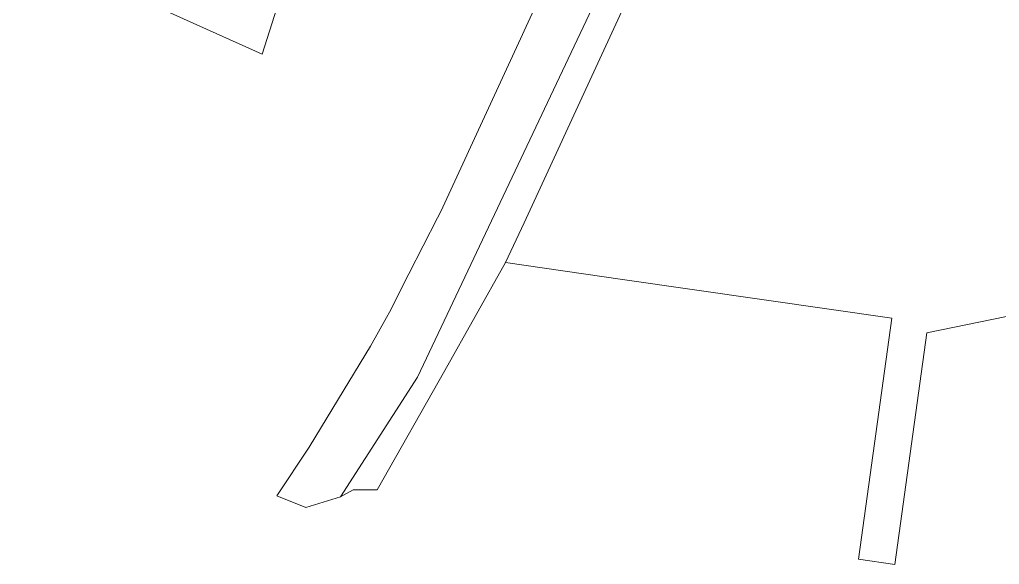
# Model space of a CAD drawing. Header units: metres. Extents: x 268894 to 271187, y 6187806 to 6189595.
# Drawn here: x 269617 to 270362, y 6187806 to 6188220 of the extents above; entities that cross this region are included whole.
import ezdxf

# ---------------------------------------------------------------- set-up
doc = ezdxf.new("R2010")
doc.units = ezdxf.units.M
doc.layers.add('Cadastre Land Parcels_SP_EXT', color=9, linetype='Continuous', lineweight=5)

msp = doc.modelspace()

# ---------------------------------------------------------------- linework, layer by layer
at = {"layer": 'Cadastre Land Parcels_SP_EXT', "linetype": 'Continuous'}
msp.add_lwpolyline([(270382.14, 6188678.56), (270339.39, 6188642.6), (270322.12, 6188628.08), (270267.33, 6188578.19), (270214.85, 6188523.55), (270179.62, 6188453.38), (270000.86, 6188065.55), (269986.54, 6188035.29), (270075.5, 6188022.48), (270183.41, 6188006.95), (270280.42, 6187992.98), (270255.14, 6187809.69), (270282.86, 6187805.7), (270307.2, 6187981.88), (270307.2, 6187981.88), (270377.68, 6187996.39)], dxfattribs=at)
for points in [[(269940.32, 6187953.33), (269986.54, 6188035.29), (270000.86, 6188065.55), (270179.62, 6188453.38), (270214.85, 6188523.55), (270267.33, 6188578.19), (270322.12, 6188628.08), (270339.39, 6188642.6), (270262.55, 6188655.84), (270258.78, 6188652.4), (270222.09, 6188619.01), (270186.13, 6188555.61), (270177, 6188538.88), (270168.53, 6188522.06), (270142.68, 6188470.7), (270136.41, 6188457.1), (270079.01, 6188332.15), (270095.17, 6188319.31), (269919.63, 6187948.18), (269861.07, 6187857.04), (269870.56, 6187862.39), (269889.03, 6187862.39), (269940.32, 6187953.33)], [(269812.66, 6188228.79), (269808.06, 6188232.12), (269682.81, 6188323.75), (269655.61, 6188343.64), (269647.18, 6188349.65), (269616.89, 6188277.22), (269801.43, 6188193.94), (269812.66, 6188228.79)], [(269861.07, 6187857.04), (269919.63, 6187948.18), (270095.17, 6188319.31), (270079.01, 6188332.15), (270062.77, 6188345.05), (270046.16, 6188309.42), (270021.78, 6188257.12), (270020.65, 6188254.68), (269937.4, 6188074.33), (269934.84, 6188069.32), (269913.12, 6188026.7), (269898.35, 6187997.73), (269896.03, 6187993.56), (269883.92, 6187971.81), (269850.85, 6187917.39), (269837.22, 6187894.96), (269812.53, 6187858), (269834.55, 6187848.9), (269861.07, 6187857.04)]]:
    msp.add_lwpolyline(points, close=True, dxfattribs=at)

doc.saveas('drawing.dxf')
